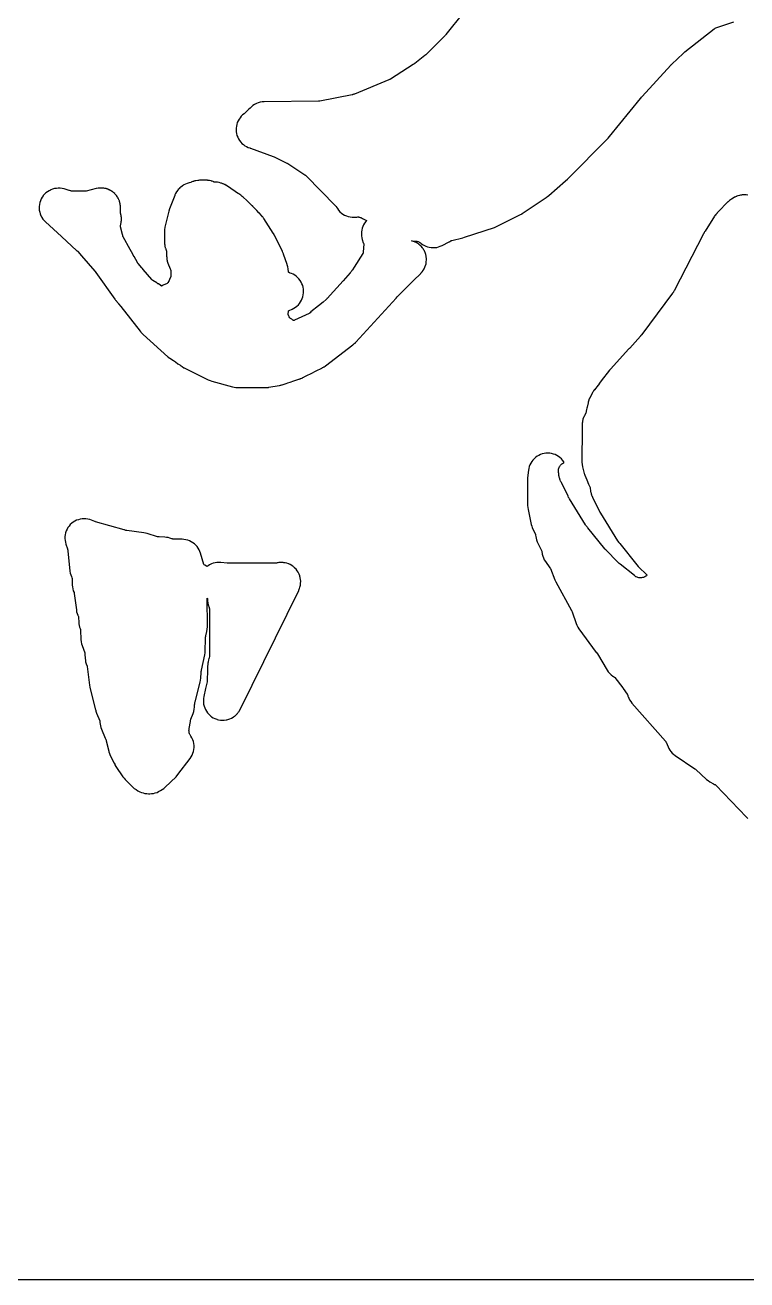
# Model space of a CAD drawing. Header units: millimetres. Extents: x 0 to 300, y 0 to 300.
# Drawn here: x 131.4 to 224.5, y 0 to 161.9 of the extents above; entities that cross this region are included whole.
import ezdxf

# ---------------------------------------------------------------- set-up
doc = ezdxf.new("R2010")
doc.units = ezdxf.units.MM
doc.layers.add('CUT', color=7, linetype='CONTINUOUS')

msp = doc.modelspace()

# ---------------------------------------------------------------- linework, layer by layer
at = {"layer": 'CUT'}
for points in [[(299.91, 299.94), (299.91, 0.06), (299.91, 0.05), (299.91, 0.02), (299.91, 0.01), (299.91, 0), (299.9, 0), (299.89, 0), (299.86, 0), (299.85, 0), (0.06, 0), (0.05, 0), (0.02, 0), (0.01, 0), (0.01, 0.01), (0, 0.01), (0, 0.02), (0, 0.05), (0, 0.06), (0, 299.94)], [(187.95, 163.53), (185.67, 160.71), (185.59, 160.59), (185.56, 160.56), (185.53, 160.52), (185.5, 160.49), (183.05, 158.08), (182.95, 158), (182.93, 157.98), (181.65, 156.96), (181.51, 156.86), (181.44, 156.81), (178.52, 154.94), (178.49, 154.92), (178.48, 154.91), (178.45, 154.9), (178.37, 154.87), (178.29, 154.84), (173.85, 153.01), (173.84, 153.01), (173.77, 152.98), (173.7, 152.95), (173.67, 152.94), (173.63, 152.92), (173.62, 152.92), (173.55, 152.91), (169.39, 152.11), (169.35, 152.1), (169.32, 152.1), (169.28, 152.1), (169.25, 152.1), (169.22, 152.1), (162.2, 152.02), (161.94, 152), (161.69, 151.96), (161.44, 151.89), (161.2, 151.8), (160.97, 151.68), (160.76, 151.54), (160.56, 151.38), (160.38, 151.2), (160.25, 151.06), (159.72, 150.56), (159.66, 150.5), (159.62, 150.47), (159.43, 150.32), (159.25, 150.15), (159.1, 149.96), (158.96, 149.76), (158.84, 149.55), (158.74, 149.33), (158.67, 149.1), (158.62, 148.86), (158.59, 148.62), (158.58, 148.38), (158.6, 148.13), (158.64, 147.9), (158.7, 147.66), (158.79, 147.43), (158.9, 147.22), (159.03, 147.01), (159.18, 146.82), (159.34, 146.64), (159.52, 146.48), (159.72, 146.34), (159.93, 146.22), (160.15, 146.12), (160.2, 146.1), (160.34, 146.05), (160.4, 146.03), (160.43, 146.02), (163.39, 144.95), (163.48, 144.91), (163.5, 144.9), (165.14, 144.09), (165.18, 144.07), (165.25, 144.03), (167.46, 142.58), (167.5, 142.56), (167.53, 142.53), (167.63, 142.45), (171.43, 138.58), (171.47, 138.54), (171.48, 138.53), (171.5, 138.5), (171.53, 138.43), (171.66, 138.22), (171.81, 138.02), (171.98, 137.83), (172.17, 137.66), (172.37, 137.52), (172.59, 137.39), (172.82, 137.29), (173.06, 137.21), (173.3, 137.15), (173.55, 137.12), (173.8, 137.11), (174.05, 137.13), (174.17, 137.14), (174.18, 137.14), (174.29, 137.15), (174.3, 137.15), (174.35, 137.15), (174.36, 137.15), (174.42, 137.14), (174.47, 137.13), (174.53, 137.12), (174.61, 137.1), (174.65, 137.09), (174.7, 137.07), (174.73, 137.06), (174.74, 137.05), (174.78, 137.03), (174.89, 136.96), (174.97, 136.92), (175, 136.9), (175.23, 136.76), (175.4, 136.68), (175.41, 136.67), (175.41, 136.66), (175.32, 136.56), (175.17, 136.36), (175.04, 136.15), (174.94, 135.93), (174.85, 135.69), (174.8, 135.45), (174.76, 135.21), (174.75, 134.96), (174.76, 134.71), (174.8, 134.47), (174.87, 134.23), (175, 133.8), (175.01, 133.78), (175.05, 133.63), (175.05, 133.61), (175.05, 133.55), (175.05, 133.54), (175.03, 133.26), (175.03, 133.23), (175.03, 133.21), (175.02, 133.12), (174.99, 132.66), (174.99, 132.65), (174.99, 132.63), (174.99, 132.62), (174.99, 132.61), (174.98, 132.6), (174.98, 132.54), (174.98, 132.53), (174.98, 132.52), (174.98, 132.51), (174.98, 132.5), (174.97, 132.49), (174.97, 132.48), (174.97, 132.47), (174.96, 132.46), (174.95, 132.45), (174.94, 132.43), (173.82, 130.68), (173.59, 130.32), (173.54, 130.24), (173.53, 130.22), (173.52, 130.21), (173.45, 130.11), (173.4, 130.03), (173.39, 130.02), (173.38, 130.01), (173.31, 129.93), (172.39, 128.91), (170.32, 126.62), (170.31, 126.61), (170.3, 126.6), (170.3, 126.59), (170.29, 126.58), (170.28, 126.57), (170.26, 126.55), (170.19, 126.49), (169.81, 126.17), (169.24, 125.7), (169.21, 125.67), (169.2, 125.67), (168.25, 124.89), (168.15, 124.8), (168.13, 124.78), (168.12, 124.77), (168.11, 124.77), (168.1, 124.76), (168.09, 124.75), (168.07, 124.74), (168.07, 124.73), (168.06, 124.73), (168.05, 124.72), (168.04, 124.72), (168.02, 124.71), (168.01, 124.7), (166.13, 123.84), (166.06, 123.81), (166.05, 123.81), (166.04, 123.81), (166.03, 123.8), (166.01, 123.79), (166, 123.79), (165.99, 123.8), (165.98, 123.81), (165.97, 123.81), (165.95, 123.82), (165.94, 123.83), (165.92, 123.85), (165.77, 123.95), (165.69, 124), (165.61, 124.05), (165.6, 124.06), (165.58, 124.08), (165.55, 124.1), (165.53, 124.11), (165.51, 124.12), (165.51, 124.13), (165.5, 124.13), (165.49, 124.15), (165.49, 124.16), (165.48, 124.18), (165.47, 124.2), (165.45, 124.24), (165.43, 124.28), (165.42, 124.31), (165.41, 124.34), (165.35, 124.48), (165.33, 124.51), (165.32, 124.54), (165.32, 124.56), (165.32, 124.6), (165.34, 125.01), (165.34, 125.02), (165.34, 125.03), (165.35, 125.03), (165.42, 125.07), (165.82, 125.25), (166.04, 125.36), (166.25, 125.49), (166.44, 125.64), (166.62, 125.81), (166.77, 126), (166.91, 126.2), (167.03, 126.41), (167.13, 126.63), (167.21, 126.86), (167.26, 127.1), (167.29, 127.34), (167.3, 127.59), (167.28, 127.83), (167.24, 128.07), (167.18, 128.31), (167.09, 128.53), (166.98, 128.75), (166.85, 128.96), (166.7, 129.15), (166.53, 129.33), (166.35, 129.49), (166.15, 129.63), (165.94, 129.75), (165.72, 129.86), (165.58, 129.9), (165.55, 129.91), (165.52, 129.92), (165.49, 129.93), (165.48, 129.94), (165.42, 129.97), (165.38, 130), (165.35, 130.03), (165.34, 130.03), (165.34, 130.04), (165.34, 130.05), (165.34, 130.07), (165.29, 130.46), (165.29, 130.47), (165.25, 130.72), (165.18, 130.97), (165.17, 131), (165.17, 131.01), (164.72, 132.35), (164.71, 132.38), (164.67, 132.47), (164.66, 132.48), (164.66, 132.49), (164.62, 132.58), (164.59, 132.66), (164.57, 132.7), (163.58, 134.7), (163.58, 134.71), (163.56, 134.75), (163.55, 134.76), (163.54, 134.77), (163.52, 134.81), (163.51, 134.82), (163.49, 134.89), (163.42, 135), (163.38, 135.07), (162.15, 136.97), (162.14, 136.99), (162.02, 137.16), (162.01, 137.17), (161.87, 137.33), (161.86, 137.35), (161.55, 137.67), (161.53, 137.69), (161.24, 137.99), (160.79, 138.47), (160.79, 138.48), (160.78, 138.49), (160.77, 138.49), (160.76, 138.5), (160.69, 138.57), (160.68, 138.58), (159.92, 139.3), (159.91, 139.31), (159.53, 139.67), (159.51, 139.69), (159.37, 139.81), (159.36, 139.81), (159.34, 139.83), (159.32, 139.85), (159.29, 139.87), (159.2, 139.94), (158.92, 140.12), (158.85, 140.17), (158.52, 140.39), (158.47, 140.43), (157.35, 141.19), (157.31, 141.21), (157.14, 141.32), (157.1, 141.34), (156.91, 141.43), (156.87, 141.44), (156.72, 141.5), (156.67, 141.52), (156.66, 141.52), (156.65, 141.52), (156.64, 141.53), (156.63, 141.53), (156.42, 141.58), (156.38, 141.59), (156.17, 141.62), (156.13, 141.62), (155.83, 141.65), (155.8, 141.65), (155.76, 141.66), (155.72, 141.67), (155.65, 141.7), (155.61, 141.71), (155.49, 141.75), (155.48, 141.75), (155.47, 141.75), (155.45, 141.76), (155.44, 141.77), (155.43, 141.77), (155.38, 141.79), (155.14, 141.85), (154.96, 141.87), (154.94, 141.87), (154.93, 141.87), (154.92, 141.87), (154.91, 141.87), (154.9, 141.87), (154.89, 141.88), (154.65, 141.89), (153.9, 141.88), (153.85, 141.88), (153.74, 141.87), (153.72, 141.87), (153.69, 141.87), (153.64, 141.86), (153.63, 141.86), (153.39, 141.82), (153.38, 141.82), (153.36, 141.82), (153.25, 141.79), (153.19, 141.77), (153.17, 141.76), (153.14, 141.75), (153.1, 141.74), (153.09, 141.74), (153, 141.71), (152.88, 141.67), (152.79, 141.64), (152.73, 141.61), (152.58, 141.56), (152.57, 141.56), (152.54, 141.55), (152.27, 141.46), (152.05, 141.38), (151.85, 141.28), (151.81, 141.25), (151.67, 141.16), (151.65, 141.15), (151.62, 141.13), (151.46, 141.01), (151.44, 140.99), (151.34, 140.9), (151.32, 140.89), (151.31, 140.88), (151.3, 140.87), (151.29, 140.86), (151.27, 140.84), (151.24, 140.81), (151.23, 140.8), (151.22, 140.79), (151.12, 140.68), (151.1, 140.66), (151.08, 140.63), (151.06, 140.61), (151.06, 140.6), (150.91, 140.4), (150.78, 140.18), (150.78, 140.17), (150.73, 140.07), (150.69, 139.99), (150.67, 139.94), (150.67, 139.93), (150, 138.2), (149.9, 137.88), (149.41, 135.82), (149.41, 135.81), (149.36, 135.52), (149.35, 135.51), (149.34, 135.28), (149.34, 135.24), (149.34, 135.22), (149.34, 135.21), (149.35, 133.87), (149.35, 133.86), (149.36, 133.63), (149.36, 133.61), (149.37, 133.58), (149.37, 133.56), (149.38, 133.5), (149.4, 133.37), (149.45, 133.18), (149.45, 133.17), (149.46, 133.13), (149.46, 133.12), (149.5, 133.03), (149.53, 132.95), (149.53, 132.94), (149.55, 132.9), (149.55, 132.89), (149.57, 132.85), (149.57, 132.84), (149.57, 132.83), (149.58, 132.8), (149.59, 132.79), (149.59, 132.78), (149.59, 132.76), (149.59, 132.75), (149.59, 132.74), (149.59, 132.66), (149.62, 132.09), (149.62, 132.06), (149.62, 132.02), (149.63, 131.99), (149.63, 131.97), (149.63, 131.95), (149.63, 131.94), (149.63, 131.93), (149.63, 131.89), (149.65, 131.7), (149.66, 131.69), (149.66, 131.68), (149.69, 131.53), (149.71, 131.44), (149.71, 131.43), (149.79, 131.18), (150.06, 130.47), (150.11, 130.35), (150.12, 130.34), (150.13, 130.32), (150.13, 130.31), (150.14, 130.28), (150.15, 130.27), (150.15, 130.26), (150.15, 130.25), (150.16, 130.22), (150.16, 130.21), (150.17, 130.2), (150.17, 130.18), (150.17, 130.17), (150.17, 130.16), (150.17, 130.11), (150.18, 129.58), (150.18, 129.54), (150.18, 129.52), (150.17, 129.51), (150.17, 129.5), (150.17, 129.49), (150.16, 129.46), (150.16, 129.45), (150.15, 129.44), (150.01, 129.13), (150, 129.12), (149.99, 129.08), (149.93, 128.95), (149.87, 128.82), (149.84, 128.75), (149.81, 128.7), (149.8, 128.68), (149.8, 128.67), (149.8, 128.66), (149.79, 128.65), (149.78, 128.63), (149.77, 128.63), (149.76, 128.63), (149.68, 128.59), (149.67, 128.58), (149.17, 128.33), (149.03, 128.26), (149.01, 128.25), (149, 128.24), (148.99, 128.24), (148.98, 128.24), (148.97, 128.24), (148.94, 128.25), (148.92, 128.26), (148.9, 128.28), (148.89, 128.28), (148.88, 128.29), (148.55, 128.5), (148.49, 128.54), (148.34, 128.64), (147.82, 128.97), (147.79, 128.99), (147.78, 128.99), (147.76, 129), (147.75, 129.01), (147.74, 129.02), (147.73, 129.03), (147.71, 129.05), (147.71, 129.06), (146.61, 130.35), (146.5, 130.48), (146.45, 130.54), (146.41, 130.58), (145.94, 131.13), (145.93, 131.15), (145.91, 131.17), (145.9, 131.18), (145.9, 131.19), (145.89, 131.2), (145.88, 131.21), (145.87, 131.22), (145.86, 131.24), (145.86, 131.25), (145.85, 131.27), (145.84, 131.27), (145.84, 131.28), (145.41, 132.06), (145.31, 132.24), (145.26, 132.33), (144.9, 132.97), (144.02, 134.57), (144.01, 134.58), (144, 134.61), (143.99, 134.62), (143.99, 134.63), (143.99, 134.64), (143.98, 134.66), (143.97, 134.69), (143.96, 134.7), (143.96, 134.71), (143.96, 134.72), (143.96, 134.73), (143.95, 134.77), (143.89, 135.02), (143.87, 135.08), (143.85, 135.15), (143.83, 135.24), (143.67, 135.89), (143.66, 135.94), (143.66, 135.95), (143.66, 135.96), (143.65, 135.97), (143.65, 135.98), (143.65, 135.99), (143.65, 136), (143.65, 136.01), (143.65, 136.02), (143.66, 136.06), (143.66, 136.08), (143.67, 136.1), (143.69, 136.16), (143.7, 136.2), (143.73, 136.32), (143.74, 136.38), (143.74, 136.39), (143.74, 136.41), (143.75, 136.42), (143.75, 136.43), (143.77, 136.57), (143.77, 136.58), (143.77, 136.59), (143.77, 136.6), (143.77, 136.61), (143.78, 136.62), (143.78, 136.63), (143.78, 136.69), (143.78, 136.71), (143.78, 136.74), (143.78, 136.78), (143.79, 136.8), (143.79, 136.82), (143.79, 136.85), (143.79, 136.87), (143.79, 136.89), (143.79, 136.91), (143.78, 136.98), (143.78, 137.07), (143.78, 137.08), (143.78, 137.1), (143.77, 137.19), (143.76, 137.24), (143.75, 137.29), (143.75, 137.31), (143.75, 137.34), (143.72, 137.45), (143.69, 137.56), (143.69, 137.57), (143.68, 137.6), (143.67, 137.63), (143.67, 137.64), (143.67, 137.65), (143.67, 137.66), (143.67, 137.67), (143.67, 137.68), (143.67, 137.69), (143.67, 137.74), (143.67, 137.83), (143.67, 137.9), (143.66, 138), (143.66, 138.21), (143.66, 138.3), (143.66, 138.31), (143.66, 138.36), (143.66, 138.38), (143.65, 138.6), (143.65, 138.61), (143.65, 138.63), (143.64, 138.69), (143.62, 138.84), (143.62, 138.85), (143.61, 138.86), (143.61, 138.87), (143.61, 138.88), (143.61, 138.9), (143.6, 138.94), (143.57, 139.07), (143.56, 139.1), (143.55, 139.11), (143.54, 139.14), (143.54, 139.15), (143.52, 139.22), (143.49, 139.3), (143.47, 139.34), (143.39, 139.52), (143.39, 139.53), (143.37, 139.55), (143.36, 139.56), (143.27, 139.72), (143.24, 139.77), (143.13, 139.92), (143.09, 139.97), (142.98, 140.1), (142.93, 140.14), (142.93, 140.15), (142.92, 140.16), (142.81, 140.27), (142.79, 140.28), (142.77, 140.29), (142.75, 140.31), (142.7, 140.35), (142.69, 140.36), (142.67, 140.38), (142.62, 140.42), (142.57, 140.45), (142.56, 140.46), (142.55, 140.46), (142.52, 140.48), (142.51, 140.49), (142.42, 140.55), (142.4, 140.56), (142.39, 140.56), (142.34, 140.58), (142.2, 140.66), (142.18, 140.67), (142.16, 140.67), (142.14, 140.68), (142.12, 140.69), (142.1, 140.7), (142.06, 140.72), (141.98, 140.75), (141.95, 140.76), (141.94, 140.76), (141.92, 140.76), (141.89, 140.77), (141.82, 140.79), (141.8, 140.8), (141.78, 140.81), (141.75, 140.82), (141.7, 140.83), (141.67, 140.83), (141.65, 140.83), (141.51, 140.86), (141.41, 140.87), (141.27, 140.88), (141.16, 140.88), (141.15, 140.88), (141.03, 140.88), (140.84, 140.86), (140.81, 140.86), (140.8, 140.86), (140.59, 140.82), (140.58, 140.82), (140.57, 140.81), (140.56, 140.81), (140.55, 140.81), (140.54, 140.81), (139.9, 140.65), (139.24, 140.49), (139.24, 140.48), (139.23, 140.48), (139.22, 140.48), (139.21, 140.48), (139.19, 140.48), (139.18, 140.48), (139.17, 140.47), (139.16, 140.47), (139.15, 140.47), (139.14, 140.47), (139.1, 140.47), (138.8, 140.48), (138.6, 140.48), (138.42, 140.48), (138.3, 140.48), (137.38, 140.49), (137.36, 140.49), (137.35, 140.49), (137.34, 140.49), (137.32, 140.49), (137.3, 140.49), (137.29, 140.49), (137.28, 140.49), (137.27, 140.5), (137.26, 140.5), (137.25, 140.5), (137.07, 140.55), (137.05, 140.56), (136.38, 140.76), (136.14, 140.82), (135.89, 140.85), (135.64, 140.86), (135.4, 140.84), (135.39, 140.84), (135.15, 140.81), (134.91, 140.74), (134.68, 140.65), (134.67, 140.64), (134.65, 140.63), (134.64, 140.63), (134.62, 140.62), (134.45, 140.54), (134.24, 140.41), (134.04, 140.26), (133.86, 140.09), (133.7, 139.9), (133.7, 139.89), (133.56, 139.7), (133.43, 139.48), (133.33, 139.25), (133.26, 139.01), (133.26, 139), (133.2, 138.77), (133.18, 138.52), (133.18, 138.51), (133.17, 138.27), (133.19, 138.03), (133.24, 137.78), (133.31, 137.54), (133.4, 137.31), (133.41, 137.3), (133.52, 137.09), (133.52, 137.08), (133.65, 136.88), (133.81, 136.69), (133.82, 136.68), (133.99, 136.51), (136.04, 134.64), (138.05, 132.8), (138.06, 132.79), (138.07, 132.79), (138.08, 132.78), (138.1, 132.76), (138.1, 132.75), (138.12, 132.74), (138.13, 132.73), (138.14, 132.72), (138.14, 132.71), (138.15, 132.7), (138.65, 132.13), (140.36, 130.16), (140.37, 130.16), (140.37, 130.15), (140.38, 130.15), (140.39, 130.14), (140.39, 130.13), (140.4, 130.11), (140.41, 130.1), (140.42, 130.1), (140.42, 130.09), (140.43, 130.08), (140.44, 130.07), (140.45, 130.06), (140.46, 130.04), (140.49, 129.98), (142.93, 126.56), (142.96, 126.52), (143.04, 126.42), (143.05, 126.41), (143.08, 126.37), (143.39, 125.98), (143.41, 125.96), (143.43, 125.93), (143.7, 125.59), (146.22, 122.41), (146.27, 122.34), (146.27, 122.33), (146.29, 122.3), (146.41, 122.17), (146.47, 122.1), (146.49, 122.08), (146.59, 121.99), (149.79, 119.12), (149.8, 119.12), (149.81, 119.11), (149.84, 119.08), (150.05, 118.91), (150.51, 118.61), (150.76, 118.44), (151.08, 118.22), (151.31, 118.06), (151.41, 117.99), (151.43, 117.98), (151.47, 117.95), (151.48, 117.94), (151.56, 117.88), (151.58, 117.87), (151.63, 117.84), (151.86, 117.7), (151.87, 117.7), (154.99, 116.14), (155, 116.13), (155.23, 116.03), (155.46, 115.96), (155.47, 115.96), (158.11, 115.24), (158.33, 115.19), (158.54, 115.16), (158.59, 115.16), (158.76, 115.15), (158.8, 115.15), (162.36, 115.13), (162.38, 115.13), (162.58, 115.14), (162.61, 115.14), (162.75, 115.16), (162.76, 115.16), (162.78, 115.17), (162.8, 115.17), (162.81, 115.17), (162.83, 115.17), (164.14, 115.4), (164.17, 115.41), (164.32, 115.44), (164.35, 115.45), (164.36, 115.45), (164.5, 115.49), (164.54, 115.5), (165.06, 115.68), (165.27, 115.75), (165.57, 115.85), (166.02, 116), (166.68, 116.22), (166.69, 116.22), (166.7, 116.22), (166.73, 116.23), (166.82, 116.26), (166.85, 116.27), (166.86, 116.28), (166.87, 116.28), (166.88, 116.29), (166.89, 116.29), (166.9, 116.29), (166.96, 116.31), (167.18, 116.41), (167.21, 116.42), (167.31, 116.47), (167.38, 116.51), (167.73, 116.69), (168.29, 116.97), (168.93, 117.29), (169.65, 117.65), (169.71, 117.68), (169.72, 117.69), (169.75, 117.71), (169.88, 117.78), (169.9, 117.79), (169.92, 117.8), (169.95, 117.82), (170.08, 117.91), (170.11, 117.93), (173.66, 120.64), (173.7, 120.68), (173.78, 120.75), (173.79, 120.76), (173.87, 120.83), (173.88, 120.84), (173.89, 120.85), (173.9, 120.85), (173.91, 120.86), (173.93, 120.88), (173.99, 120.94), (174, 120.95), (174, 120.96), (174.01, 120.97), (174.02, 120.97), (174.03, 120.98), (179.23, 126.68), (179.37, 126.83), (179.37, 126.84), (179.41, 126.88), (179.42, 126.89), (179.43, 126.9), (179.44, 126.91), (181.47, 128.93), (182.41, 129.86), (182.41, 129.87), (182.44, 129.91), (182.52, 129.99), (182.57, 130.05), (182.58, 130.05), (182.72, 130.24), (182.72, 130.25), (182.73, 130.27), (182.75, 130.29), (182.76, 130.31), (182.85, 130.45), (182.95, 130.66), (182.96, 130.7), (182.96, 130.71), (182.98, 130.75), (183, 130.8), (183.03, 130.89), (183.04, 130.93), (183.04, 130.94), (183.05, 130.97), (183.1, 131.12), (183.13, 131.36), (183.15, 131.6), (183.14, 131.84), (183.13, 131.93), (183.11, 132.08), (183.06, 132.32), (183.02, 132.42), (182.98, 132.55), (182.93, 132.65), (182.88, 132.77), (182.82, 132.87), (182.81, 132.88), (182.76, 132.98), (182.68, 133.09), (182.63, 133.17), (182.47, 133.36), (182.35, 133.47), (182.29, 133.52), (182.19, 133.6), (182.17, 133.61), (182.16, 133.62), (182.15, 133.63), (182.11, 133.67), (181.95, 133.77), (181.9, 133.8), (181.73, 133.89), (181.69, 133.91), (181.49, 133.99), (181.46, 134), (181.27, 134.07), (181.24, 134.09), (181.29, 134.08), (181.81, 134.03), (181.85, 134.03), (181.88, 134.02), (181.95, 134.01), (181.97, 134), (182.07, 133.97), (182.15, 133.94), (182.17, 133.93), (182.21, 133.91), (182.23, 133.9), (182.27, 133.87), (182.28, 133.87), (182.35, 133.82), (182.38, 133.8), (182.42, 133.76), (182.45, 133.74), (182.62, 133.61), (182.83, 133.49), (183.05, 133.38), (183.27, 133.3), (183.51, 133.24), (183.75, 133.2), (183.99, 133.19), (184.24, 133.2), (184.48, 133.23), (184.71, 133.29), (184.94, 133.37), (185.17, 133.47), (186.1, 133.96), (186.11, 133.96), (186.16, 133.99), (186.3, 134.07), (186.34, 134.1), (186.36, 134.11), (186.39, 134.12), (186.39, 134.13), (186.42, 134.13), (187.85, 134.46), (188.08, 134.53), (191.95, 135.81), (192.28, 135.94), (195.22, 137.41), (195.49, 137.57), (195.52, 137.59), (198.6, 139.65), (198.66, 139.69), (198.77, 139.77), (198.94, 139.9), (201.09, 141.79), (201.36, 142.03), (206.62, 147.33), (206.79, 147.52), (210.76, 152.43), (210.78, 152.45), (210.79, 152.46), (210.81, 152.48), (210.92, 152.6), (211.01, 152.71), (214.7, 156.74), (214.73, 156.77), (214.74, 156.78), (214.75, 156.8), (214.79, 156.84), (214.81, 156.86), (216.28, 158.24), (216.34, 158.29), (216.45, 158.4), (216.49, 158.44), (220.29, 161.43), (220.3, 161.43), (220.35, 161.47), (220.39, 161.5), (220.42, 161.51), (220.43, 161.52), (220.51, 161.55), (222.82, 162.33)], [(224.61, 139.98), (224.42, 140), (224.41, 140.01), (224.4, 140.01), (224.39, 140.01), (224.28, 140.01), (224.17, 140.01), (224.15, 140.01), (224.11, 140.01), (224.06, 140.01), (223.91, 140), (223.8, 139.98), (223.75, 139.97), (223.73, 139.96), (223.68, 139.95), (223.53, 139.92), (223.34, 139.87), (223.33, 139.87), (223.32, 139.87), (223.21, 139.83), (223.16, 139.81), (223.14, 139.8), (223.12, 139.79), (222.93, 139.7), (222.92, 139.7), (222.74, 139.59), (222.73, 139.59), (222.52, 139.45), (222.5, 139.44), (222.49, 139.44), (222.46, 139.42), (222.43, 139.39), (222.4, 139.37), (222.26, 139.27), (222.08, 139.1), (222.06, 139.09), (222.04, 139.08), (220.81, 137.82), (220.71, 137.71), (220.68, 137.68), (220.66, 137.66), (220.49, 137.46), (220.4, 137.34), (220.39, 137.33), (220.38, 137.32), (220.33, 137.25), (219.1, 135.33), (219.04, 135.21), (219, 135.15), (218.97, 135.09), (218.96, 135.07), (218.95, 135.05), (218.94, 135.02), (218.91, 134.96), (215.11, 127.61), (215.08, 127.56), (215.05, 127.51), (215.04, 127.5), (215.04, 127.49), (215.03, 127.48), (215.02, 127.46), (215, 127.44), (214.99, 127.43), (214.99, 127.42), (214.98, 127.41), (214.97, 127.4), (214.95, 127.37), (214.93, 127.34), (214.91, 127.31), (210.96, 121.99), (210.93, 121.95), (210.92, 121.93), (210.91, 121.92), (210.89, 121.9), (210.88, 121.89), (210.87, 121.88), (210.85, 121.86), (210.83, 121.84), (210.79, 121.79), (210.79, 121.78), (210.77, 121.76), (209.39, 120.24), (209.32, 120.16), (209.29, 120.13), (209.28, 120.12), (206.91, 117.51), (206.9, 117.49), (206.79, 117.37), (206.79, 117.36), (205.71, 115.99), (205.5, 115.72), (205.34, 115.51), (205.29, 115.45), (204.83, 114.86), (204.81, 114.83), (204.73, 114.72), (204.72, 114.71), (204.7, 114.69), (204.68, 114.66), (204.67, 114.64), (204.67, 114.63), (204.62, 114.54), (204.59, 114.49), (204.58, 114.47), (204.56, 114.45), (204.55, 114.43), (204.55, 114.42), (204.22, 113.77), (204.21, 113.76), (204.12, 113.57), (204.11, 113.54), (204.11, 113.53), (204.11, 113.52), (204.1, 113.49), (204.09, 113.46), (204.08, 113.45), (204.05, 113.38), (204.02, 113.26), (204.01, 113.23), (204.01, 113.21), (204.01, 113.2), (204, 113.19), (204, 113.18), (203.87, 112.61), (203.84, 112.46), (203.8, 112.29), (203.7, 111.85), (203.7, 111.84), (203.69, 111.82), (203.68, 111.8), (203.68, 111.79), (203.68, 111.78), (203.67, 111.76), (203.67, 111.75), (203.66, 111.74), (203.64, 111.7), (203.53, 111.49), (203.52, 111.46), (203.5, 111.43), (203.49, 111.41), (203.46, 111.35), (203.43, 111.28), (203.35, 111.06), (203.33, 110.96), (203.32, 110.91), (203.3, 110.83), (203.28, 110.71), (203.28, 110.68), (203.27, 110.63), (203.26, 110.61), (203.26, 110.6), (203.26, 110.59), (203.25, 110.45), (203.25, 110.38), (203.25, 110.36), (203.25, 110.18), (203.24, 109.68), (203.24, 109.34), (203.21, 106.02), (203.21, 105.52), (203.23, 105.22), (203.28, 104.92), (203.44, 104.24), (203.5, 104.04), (203.53, 103.95), (203.57, 103.83), (203.83, 103.24), (204.07, 102.69), (204.26, 102.24), (204.27, 102.22), (204.28, 102.18), (204.29, 102.14), (204.29, 102.12), (204.32, 101.85), (204.34, 101.74), (204.35, 101.66), (204.35, 101.63), (204.4, 101.41), (204.44, 101.29), (204.46, 101.24), (204.48, 101.2), (204.57, 101), (205.49, 99.14), (205.52, 99.08), (205.54, 99.04), (205.6, 98.93), (207.81, 95.38), (207.99, 95.13), (208.1, 95), (210.31, 92.26), (210.49, 92.06), (211.62, 90.93), (211.55, 90.86), (211.45, 90.79), (211.35, 90.73), (211.25, 90.68), (211.14, 90.64), (211.03, 90.61), (210.91, 90.59), (210.8, 90.58), (210.68, 90.58), (210.56, 90.6), (210.45, 90.62), (210.34, 90.66), (210.23, 90.71), (210.19, 90.73), (210.08, 90.79), (209.98, 90.87), (208.13, 92.36), (208.03, 92.44), (207.98, 92.49), (207.86, 92.61), (206.28, 94.19), (206.19, 94.29), (206.15, 94.34), (203.97, 97.05), (203.93, 97.1), (203.88, 97.16), (203.74, 97.35), (203.69, 97.43), (201.6, 100.79), (201.55, 100.88), (201.53, 100.92), (201.5, 100.97), (201.43, 101.13), (200.56, 102.89), (200.54, 102.92), (200.54, 102.93), (200.49, 103.02), (200.47, 103.05), (200.46, 103.07), (200.39, 103.23), (200.37, 103.29), (200.36, 103.34), (200.32, 103.48), (200.29, 103.59), (200.29, 103.62), (200.29, 103.64), (200.28, 103.65), (200.25, 103.77), (200.24, 103.88), (200.22, 104.07), (200.2, 104.14), (200.18, 104.26), (200.18, 104.38), (200.19, 104.49), (200.21, 104.61), (200.24, 104.72), (200.28, 104.83), (200.33, 104.94), (200.39, 105.04), (200.46, 105.13), (200.54, 105.22), (200.63, 105.3), (200.72, 105.36), (200.82, 105.42), (200.93, 105.47), (200.87, 105.57), (200.72, 105.77), (200.56, 105.94), (200.38, 106.11), (200.19, 106.25), (199.98, 106.38), (199.76, 106.48), (199.53, 106.56), (199.3, 106.62), (199.06, 106.66), (198.81, 106.67), (198.57, 106.66), (198.33, 106.63), (198.1, 106.57), (197.87, 106.49), (197.65, 106.39), (197.44, 106.27), (197.24, 106.12), (197.06, 105.96), (196.89, 105.79), (196.75, 105.6), (196.62, 105.39), (196.51, 105.17), (196.42, 104.95), (196.36, 104.71), (196.32, 104.47), (196.2, 103.49), (196.18, 103.19), (196.18, 103.18), (196.18, 103.16), (196.2, 99.91), (196.22, 99.66), (196.26, 99.4), (196.68, 97.47), (196.73, 97.26), (196.8, 97.06), (196.89, 96.87), (197.18, 96.3), (197.19, 96.28), (197.2, 96.26), (197.21, 96.24), (197.21, 96.22), (197.22, 96.21), (197.22, 96.19), (197.23, 96.11), (197.25, 95.92), (197.29, 95.7), (197.34, 95.47), (197.42, 95.25), (197.51, 95.04), (198.02, 94.04), (198.04, 94.01), (198.04, 94), (198.04, 93.95), (198.08, 93.71), (198.09, 93.66), (198.15, 93.4), (198.25, 93.16), (198.36, 92.92), (198.51, 92.7), (199.09, 91.88), (199.11, 91.86), (199.11, 91.85), (199.13, 91.82), (199.15, 91.78), (199.73, 90.32), (199.86, 90.05), (201.88, 86.37), (201.89, 86.35), (201.9, 86.33), (201.91, 86.3), (201.92, 86.29), (201.92, 86.28), (201.95, 86.22), (201.95, 86.21), (202.46, 84.7), (202.56, 84.46), (202.68, 84.23), (202.82, 84.02), (205.07, 80.97), (205.09, 80.95), (205.12, 80.9), (205.22, 80.76), (206.47, 78.69), (206.62, 78.47), (206.79, 78.27), (206.98, 78.08), (207.19, 77.92), (207.3, 77.84), (207.4, 77.78), (207.41, 77.77), (207.42, 77.76), (207.46, 77.71), (208.49, 76.38), (208.52, 76.35), (208.55, 76.31), (209.04, 75.57), (209.07, 75.53), (209.08, 75.52), (209.1, 75.48), (209.11, 75.47), (209.11, 75.46), (209.12, 75.45), (209.12, 75.44), (209.16, 75.32), (209.17, 75.29), (209.26, 75.06), (209.37, 74.83), (209.51, 74.62), (209.66, 74.43), (213.98, 69.52), (214.03, 69.46), (214.03, 69.45), (214.04, 69.44), (214.05, 69.43), (214.07, 69.38), (214.33, 68.77), (214.43, 68.55), (214.56, 68.35), (214.7, 68.16), (214.86, 67.98), (215.04, 67.82), (215.23, 67.68), (217.77, 65.96), (217.87, 65.89), (217.9, 65.86), (219.31, 64.58), (219.52, 64.42), (219.74, 64.27), (220.21, 64), (220.34, 63.93), (220.4, 63.9), (220.42, 63.9), (220.44, 63.88), (220.45, 63.88), (220.47, 63.86), (220.48, 63.85), (224.47, 59.71), (224.63, 59.55)]]:
    msp.add_lwpolyline(points, dxfattribs=at)
msp.add_lwpolyline([(137.43, 90.47), (137.43, 90.42), (137.45, 89.72), (137.45, 89.7), (137.45, 89.66), (137.46, 89.44), (137.51, 89.18), (137.57, 88.92), (137.67, 88.68), (137.67, 88.67), (137.68, 88.64), (137.69, 88.62), (137.7, 88.57), (137.97, 86.44), (138.01, 86.22), (138.07, 85.99), (138.15, 85.78), (138.18, 85.71), (138.19, 85.69), (138.23, 85.6), (138.25, 85.56), (138.25, 85.54), (138.25, 85.53), (138.25, 85.52), (138.25, 85.43), (138.27, 84.89), (138.29, 84.67), (138.33, 84.45), (138.38, 84.24), (138.45, 84.06), (138.46, 84.03), (138.46, 84.02), (138.48, 83.98), (138.49, 83.95), (138.52, 83.85), (138.52, 83.84), (138.52, 83.82), (138.56, 82.62), (138.58, 82.35), (138.64, 82.09), (138.71, 81.84), (139.05, 80.92), (139.06, 80.9), (139.07, 80.84), (139.07, 80.82), (139.07, 80.74), (139.1, 80.18), (139.13, 79.95), (139.17, 79.73), (139.23, 79.51), (139.32, 79.29), (139.33, 79.27), (139.34, 79.25), (139.35, 79.22), (139.36, 79.19), (139.36, 79.18), (139.37, 79.14), (139.68, 76.74), (139.73, 76.46), (140.46, 73.5), (140.47, 73.5), (140.5, 73.37), (140.58, 73.14), (140.98, 72.15), (140.99, 72.13), (140.99, 72.11), (141.01, 72), (141.01, 71.97), (141.02, 71.93), (141.04, 71.72), (141.08, 71.5), (141.13, 71.28), (141.21, 71.06), (141.69, 69.9), (141.78, 69.71), (141.79, 69.7), (141.8, 69.67), (141.8, 69.66), (141.81, 69.65), (141.81, 69.63), (141.82, 69.62), (141.83, 69.59), (141.83, 69.57), (142.12, 68.38), (142.12, 68.35), (142.15, 68.24), (142.18, 68.12), (142.25, 67.9), (142.35, 67.68), (142.85, 66.69), (142.86, 66.68), (142.93, 66.53), (142.95, 66.47), (143.08, 66.26), (143.99, 64.92), (144.13, 64.73), (144.29, 64.55), (145.25, 63.59), (145.45, 63.41), (145.67, 63.26), (145.9, 63.12), (146.16, 62.99), (146.37, 62.9), (146.59, 62.83), (146.82, 62.77), (147.05, 62.74), (147.28, 62.73), (147.44, 62.73), (147.68, 62.74), (147.92, 62.78), (148.15, 62.83), (148.38, 62.91), (148.59, 63.01), (148.84, 63.14), (149.06, 63.27), (149.25, 63.41), (149.44, 63.57), (150.83, 64.93), (151.07, 65.21), (152.65, 67.29), (152.79, 67.5), (152.92, 67.72), (153.01, 67.96), (153.09, 68.2), (153.14, 68.45), (153.16, 68.7), (153.16, 68.96), (153.13, 69.21), (153.07, 69.46), (152.99, 69.7), (152.89, 69.93), (152.76, 70.15), (152.69, 70.26), (152.65, 70.33), (152.63, 70.36), (152.62, 70.38), (152.61, 70.39), (152.58, 70.47), (152.57, 70.5), (152.55, 70.56), (152.53, 70.63), (152.52, 70.65), (152.51, 70.81), (152.5, 70.87), (152.5, 70.92), (152.51, 70.97), (152.52, 71.05), (152.53, 71.13), (152.68, 72.07), (152.68, 72.08), (152.69, 72.12), (152.7, 72.15), (152.71, 72.22), (152.73, 72.29), (152.75, 72.33), (152.75, 72.34), (153.05, 73.09), (153.13, 73.35), (153.19, 73.62), (153.22, 73.89), (153.23, 74.24), (153.24, 74.29), (153.24, 74.3), (153.25, 74.37), (153.26, 74.42), (153.28, 74.5), (153.29, 74.57), (153.96, 77.12), (154.01, 77.37), (154.04, 77.63), (154.07, 78.36), (154.08, 78.43), (154.08, 78.46), (154.09, 78.52), (154.11, 78.62), (154.11, 78.65), (154.12, 78.67), (154.55, 80.64), (154.59, 80.89), (154.61, 81.14), (154.64, 82.75), (154.64, 82.82), (154.65, 82.94), (154.65, 82.95), (154.66, 83.05), (154.66, 83.07), (154.67, 83.1), (154.81, 83.68), (154.86, 83.98), (154.88, 84.28), (154.87, 87.96), (154.88, 87.92), (154.88, 87.9), (154.89, 87.72), (154.89, 87.7), (154.89, 87.67), (154.91, 87.5), (154.91, 87.48), (154.92, 87.43), (154.92, 87.42), (154.93, 87.4), (154.94, 87.36), (154.95, 87.31), (154.95, 87.3), (154.95, 87.28), (154.97, 87.21), (154.97, 87.2), (154.98, 87.18), (154.99, 87.15), (155, 87.1), (155.1, 86.77), (155.11, 86.73), (155.11, 86.72), (155.12, 86.68), (155.13, 86.65), (155.14, 86.64), (155.14, 86.63), (155.15, 86.59), (155.15, 86.57), (155.15, 86.56), (155.15, 86.55), (155.15, 86.53), (155.15, 86.5), (155.16, 80.59), (155.16, 80.58), (155.16, 80.55), (155.16, 80.54), (155.15, 80.5), (155.15, 80.49), (155.15, 80.47), (155.15, 80.46), (155.14, 80.45), (155.14, 80.44), (155.1, 80.27), (155.09, 80.21), (155.08, 80.17), (155.04, 79.99), (154.98, 79.74), (154.97, 79.71), (154.97, 79.7), (154.97, 79.69), (154.96, 79.68), (154.95, 79.61), (154.92, 79.45), (154.92, 79.44), (154.92, 79.43), (154.92, 79.42), (154.9, 79.18), (154.9, 79.15), (154.88, 78.18), (154.88, 78.05), (154.87, 77.91), (154.87, 77.83), (154.86, 77.3), (154.86, 77.28), (154.86, 77.26), (154.86, 77.23), (154.86, 77.22), (154.85, 77.21), (154.85, 77.18), (154.84, 77.16), (154.65, 76.29), (154.42, 75.26), (154.38, 75.02), (154.36, 74.77), (154.36, 74.72), (154.37, 74.66), (154.37, 74.58), (154.37, 74.53), (154.38, 74.48), (154.39, 74.39), (154.39, 74.34), (154.4, 74.28), (154.45, 74.04), (154.53, 73.81), (154.63, 73.59), (154.75, 73.37), (154.89, 73.17), (154.98, 73.07), (155.01, 73.04), (155.06, 72.99), (155.18, 72.87), (155.23, 72.82), (155.25, 72.81), (155.26, 72.8), (155.3, 72.77), (155.43, 72.67), (155.64, 72.54), (155.86, 72.43), (156.09, 72.34), (156.1, 72.33), (156.14, 72.32), (156.32, 72.27), (156.56, 72.23), (156.69, 72.22), (156.76, 72.22), (156.81, 72.22), (156.94, 72.22), (157.06, 72.22), (157.3, 72.25), (157.34, 72.26), (157.35, 72.27), (157.36, 72.27), (157.39, 72.28), (157.54, 72.31), (157.77, 72.39), (158, 72.49), (158.21, 72.61), (158.22, 72.61), (158.27, 72.65), (158.28, 72.66), (158.3, 72.68), (158.34, 72.7), (158.37, 72.72), (158.38, 72.73), (158.41, 72.75), (158.49, 72.82), (158.5, 72.83), (158.51, 72.84), (158.59, 72.91), (158.61, 72.93), (158.65, 72.97), (158.68, 73), (158.68, 73.01), (158.69, 73.02), (158.71, 73.04), (158.76, 73.09), (158.82, 73.17), (158.83, 73.18), (158.84, 73.19), (158.85, 73.21), (158.91, 73.29), (158.95, 73.35), (158.96, 73.36), (158.98, 73.39), (159.01, 73.44), (159.02, 73.46), (159.04, 73.49), (159.05, 73.5), (159.08, 73.55), (159.08, 73.56), (159.08, 73.57), (159.1, 73.6), (159.11, 73.61), (159.13, 73.65), (159.15, 73.69), (166.66, 88.96), (166.66, 88.97), (166.69, 89.05), (166.71, 89.09), (166.72, 89.1), (166.74, 89.14), (166.76, 89.19), (166.82, 89.38), (166.83, 89.41), (166.83, 89.42), (166.83, 89.43), (166.83, 89.44), (166.84, 89.45), (166.85, 89.49), (166.89, 89.66), (166.91, 89.88), (166.91, 89.89), (166.91, 89.9), (166.92, 90.13), (166.92, 90.14), (166.9, 90.37), (166.9, 90.38), (166.86, 90.6), (166.86, 90.62), (166.82, 90.76), (166.81, 90.78), (166.8, 90.8), (166.79, 90.84), (166.79, 90.85), (166.79, 90.86), (166.71, 91.08), (166.6, 91.3), (166.47, 91.51), (166.32, 91.7), (166.17, 91.85), (166.15, 91.87), (166.11, 91.9), (166.04, 91.96), (166, 92), (165.99, 92.01), (165.97, 92.03), (165.82, 92.14), (165.8, 92.15), (165.79, 92.16), (165.77, 92.17), (165.56, 92.3), (165.37, 92.38), (165.34, 92.4), (165.15, 92.46), (165.11, 92.47), (164.91, 92.52), (164.87, 92.53), (164.78, 92.54), (164.77, 92.54), (164.76, 92.54), (164.68, 92.55), (164.67, 92.55), (164.66, 92.56), (164.65, 92.56), (164.63, 92.56), (164.44, 92.57), (164.39, 92.57), (164.37, 92.57), (164.35, 92.56), (164.32, 92.56), (164.29, 92.56), (164.24, 92.56), (164.2, 92.56), (164.19, 92.56), (164.18, 92.56), (164.16, 92.55), (164.14, 92.55), (164.1, 92.55), (163.96, 92.53), (163.9, 92.52), (163.82, 92.5), (163.78, 92.49), (163.77, 92.49), (163.74, 92.48), (163.73, 92.48), (163.71, 92.48), (163.65, 92.47), (163.64, 92.47), (163.62, 92.47), (163.57, 92.47), (157.71, 92.46), (157.68, 92.46), (157.65, 92.46), (157.64, 92.46), (157.63, 92.47), (157.62, 92.47), (157.6, 92.47), (157.59, 92.47), (157.58, 92.47), (157.56, 92.47), (157.47, 92.48), (157.42, 92.49), (156.6, 92.57), (156.36, 92.58), (156.11, 92.57), (155.87, 92.53), (155.63, 92.47), (155.4, 92.39), (155.17, 92.28), (154.96, 92.15), (154.82, 92.04), (154.76, 92.09), (154.56, 92.22), (154.47, 92.27), (154.43, 92.29), (154.41, 92.31), (154.41, 92.32), (153.99, 93.76), (153.91, 93.99), (153.81, 94.21), (153.68, 94.42), (153.54, 94.62), (153.38, 94.81), (153.2, 94.98), (153, 95.12), (152.79, 95.25), (152.57, 95.36), (152.34, 95.45), (152.1, 95.51), (151.86, 95.55), (151.61, 95.56), (150.55, 95.57), (150.52, 95.57), (150.41, 95.59), (150.39, 95.6), (150.34, 95.62), (150.3, 95.63), (150.03, 95.71), (149.83, 95.77), (149.62, 95.81), (149.41, 95.83), (148.65, 95.87), (148.55, 95.87), (148.52, 95.87), (148.46, 95.89), (147.11, 96.31), (146.91, 96.36), (146.69, 96.4), (144.47, 96.69), (144.38, 96.7), (144.37, 96.7), (144.36, 96.7), (144.35, 96.7), (144.27, 96.73), (144.18, 96.76), (144.14, 96.77), (144.14, 96.76), (140.43, 97.83), (140.41, 97.83), (140.4, 97.84), (140.38, 97.84), (140.35, 97.86), (139.92, 98.03), (139.69, 98.11), (139.45, 98.17), (139.2, 98.2), (138.96, 98.21), (138.71, 98.19), (138.47, 98.15), (138.23, 98.09), (138, 98.01), (137.78, 97.9), (137.57, 97.77), (137.37, 97.62), (137.19, 97.45), (137.03, 97.26), (136.89, 97.06), (136.77, 96.85), (136.66, 96.63), (136.59, 96.39), (136.53, 96.15), (136.5, 95.91), (136.49, 95.66), (136.51, 95.42), (136.55, 95.18), (136.61, 94.94), (136.82, 94.31), (136.84, 94.23), (136.85, 94.2), (136.86, 94.15), (136.87, 94.07), (137.15, 91.43), (137.19, 91.19), (137.25, 90.97), (137.33, 90.74), (137.39, 90.58), (137.4, 90.57), (137.41, 90.53), (137.43, 90.49), (137.43, 90.48)], close=True, dxfattribs=at)

doc.saveas('drawing.dxf')
